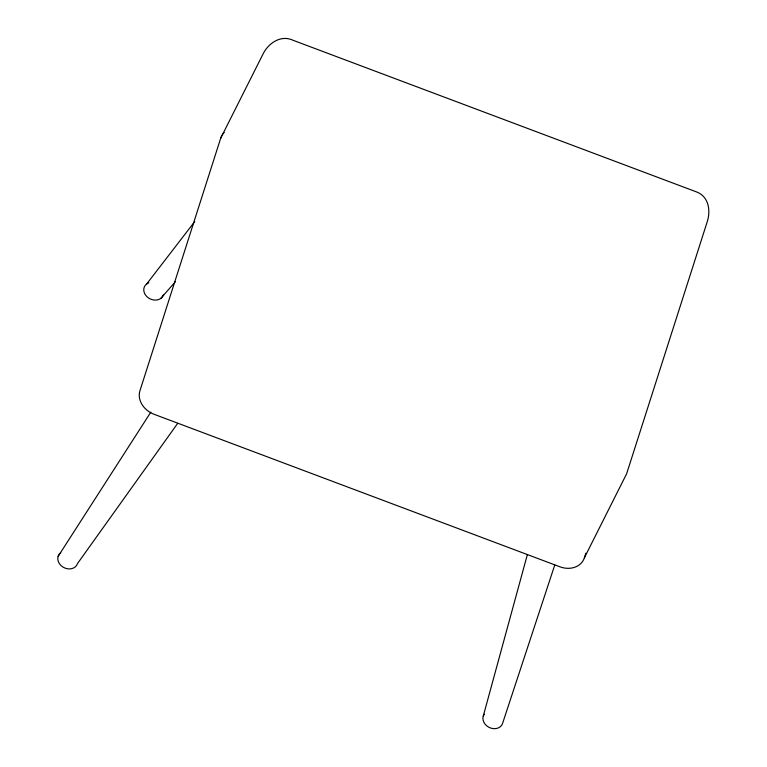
<?xml version="1.0" encoding="UTF-8"?>
<svg xmlns="http://www.w3.org/2000/svg" width="767" height="767" viewBox="0 0 767 767"><rect width="100%" height="100%" fill="white"/><g stroke="black" fill="none" stroke-linecap="round" stroke-linejoin="round"><path stroke-width="1.15" d="M527.341 554.685L483.248 716.148M220.704 138.194L139.949 390.719A20.699 17.037 26.7 0 0 154.062 414.276L559.862 566.784A20.699 17.037 26.7 0 0 584.396 557.762L626.639 473.757L707.395 221.222C710.788 210.12 708.583 196.438 696.589 191.942L293.023 40.267C280.866 34.515 268.229 43.23 262.956 54.189L220.704 138.194A20.699 17.037 26.7 0 1 224.165 132.509M584.396 557.762L585.844 553.208M554.771 564.991L502.567 723.415A10.345 8.523 26.7 0 1 489.068 727.384A10.345 8.523 26.7 0 1 484.255 714.163M150.84 412.138L58.129 556.372M177.628 423.432L77.448 563.64A10.345 8.523 26.7 0 1 62.769 566.938A10.345 8.523 26.7 0 1 60.727 552.786M194.76 221.538L146.689 283.963M160.821 298.401L175.422 281.681M163.419 294.816A10.345 8.523 26.7 0 1 147.648 297.318A10.345 8.523 26.7 0 1 148.76 282.85"/></g></svg>
